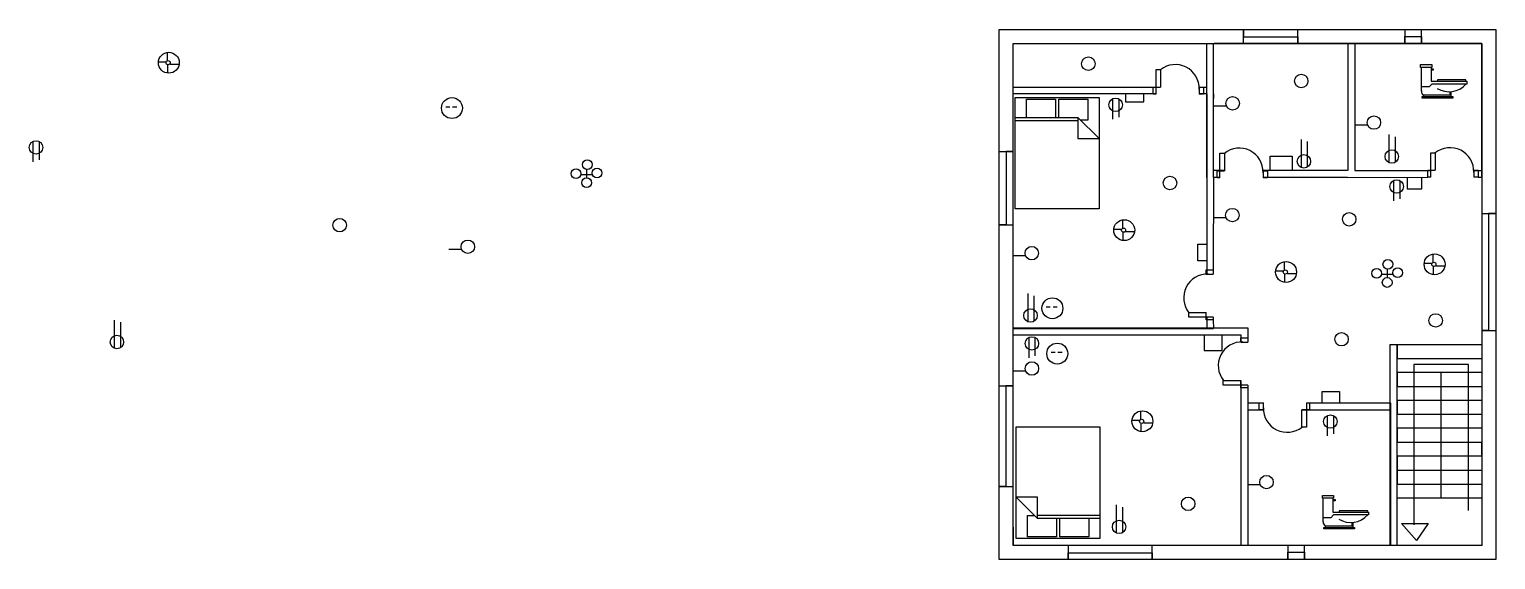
# Model space of a CAD drawing. Header units: inches. Extents: x 115 to 1166, y 66 to 446.
import ezdxf

# ---------------------------------------------------------------- set-up
doc = ezdxf.new("R2010")
doc.units = ezdxf.units.IN
doc.header["$MEASUREMENT"] = 0

# ---------------------------------------------------------------- blocks, each defined once
blk = doc.blocks.new('Toilet - side')
for p, q in [((0.5, 5), (0.5, 22)), ((7.5, 22), (7.5, 12)), ((7.5, 21), (9, 21)), ((9, 20), (7.5, 20)), ((7.5, 12), (33, 12)), ((9, 21), (9, 20)), ((32.5, 13), (12, 13)), ((12, 13), (12, 12)), ((32.5, 12), (32.5, 13)), ((33, 12), (33, 10)), ((6, 8), (0.5, 8)), ((22, 2), (2, 2)), ((2, 2), (2, 1)), ((8, 10), (6, 8)), ((33, 10), (8, 10)), ((21, 4.5), (21, 2)), ((22, 2), (22, 4.5)), ((22, 1), (22, 2))]:
    blk.add_line(p, q)
for points in [[(0, 22), (0, 24), (8, 24), (8, 22)], [(1, 0), (1, 1), (23, 1), (23, 0)]]:
    blk.add_lwpolyline(points, close=True)
for centre, radius, start, end in [((3.8, 4.8), 3.26, 175.6013, 237.5288), ((20.3, 20.7), 16.2, 238.1872, 318.7702)]:
    blk.add_arc(centre, radius, start, end)
blk = doc.blocks.new('Bed - Queen')
at = {"linetype": 'Continuous'}
for p, q in [((0, -80.00003), (0, 0)), ((0, 0), (59.99999, 0)), ((59.99999, 0), (59.99999, -80.00003)), ((7.99999, -1.2), (28.79998, -1.2)), ((7.99999, -14.4), (7.99999, -1.2)), ((28.79998, -1.2), (28.79998, -14.4)), ((31.19999, -1.2), (51.99999, -1.2)), ((31.19999, -14.4), (31.19999, -1.2)), ((51.99999, -1.2), (51.99999, -16.4)), ((0, -14.4), (44.8, -14.4)), ((44.8, -16.8), (0, -16.8)), ((59.99999, -29.6), (44.8, -14.4)), ((44.8, -14.4), (44.8, -29.6)), ((51.99999, -16.4), (46.79936, -16.4)), ((44.8, -29.6), (59.99999, -29.6)), ((59.99999, -80.00003), (0, -80.00003))]:
    blk.add_line(p, q, dxfattribs=at)

msp = doc.modelspace()

# ---------------------------------------------------------------- linework, layer by layer
for p, q in [((985.4, 435.5), (985.4, 445.5)), ((985.4, 445.5), (985.4, 440.5)), ((1024.4, 435.5), (1024.4, 445.5)), ((1101.2, 445.8), (1101.2, 435.8)), ((1113.2, 435.8), (1113.2, 445.8)), ((820.5, 435.8), (964.5, 435.8)), ((959.1, 339.7), (959.1, 435.7)), ((964.1, 339.7), (964.1, 435.7)), ((964.4, 436), (1060.4, 436)), ((985.4, 440.5), (988.4, 440.5)), ((988.4, 440.5), (1024.4, 440.5)), ((1024.4, 440.5), (1024.4, 435.5)), ((1156.3, 435.9), (1060.3, 435.9)), ((1156.3, 435.8), (1060.3, 435.8)), ((1060.3, 435.8), (1060.3, 344.8)), ((1060.4, 436), (1060.4, 344.8)), ((1065.4, 436), (1065.4, 344.8)), ((1101.2, 435.8), (1101.2, 440.8)), ((1101.2, 440.8), (1113.2, 440.8)), ((1113.2, 440.8), (1113.2, 435.8)), ((1156.3, 435.9), (1143.3, 435.9)), ((1156.4, 339.9), (1156.4, 435.9)), ((213, 422.5), (207.5, 422.5)), ((214, 423.5), (214, 429.5)), ((216, 421), (222.5, 421)), ((214, 420.5), (214, 414.5)), ((922.8, 399.4), (922.8, 417.1)), ((922.8, 417.1), (926.1, 417.1)), ((926.1, 417.1), (926.1, 404.5)), ((820.1, 404.6), (926.1, 404.6)), ((922.8, 399.8), (820.5, 399.8)), ((901, 400), (901, 394)), ((914, 394), (914, 399.5)), ((920.8, 404.5), (926.1, 404.5)), ((920.8, 399.5), (920.8, 404.5)), ((953.7, 404.6), (959.1, 404.6)), ((953.7, 404.5), (956.8, 404.5)), ((953.7, 404.5), (953.7, 399.5)), ((959.1, 399.8), (953.7, 399.8)), ((956.8, 404.5), (956.8, 399.5)), ((959.1, 399.6), (959.1, 270.5)), ((964.1, 399.6), (964.1, 396.3)), ((413.5, 390.5), (416.5, 390.5)), ((418.5, 390.5), (421.5, 390.5)), ((891.5, 396), (891.5, 381.5)), ((896, 396), (896, 383)), ((901, 394), (914, 394)), ((922.8, 399.5), (920.8, 399.5)), ((956.8, 399.5), (953.7, 399.5)), ((972.9, 390.9), (964.2, 390.9)), ((1074.1, 377.2), (1065.4, 377.2)), ((1090, 350.5), (1090, 370.5)), ((1094.5, 351), (1094.5, 369)), ((117.5, 365.5), (117.5, 351)), ((122, 365.5), (122, 352.5)), ((810.3, 358.3), (820.3, 358.3)), ((820.3, 358.3), (815.3, 358.3)), ((815.3, 358.3), (815.3, 353.8)), ((1027, 347), (1027, 367)), ((1031.5, 347.5), (1031.5, 365.5)), ((1119.7, 339.9), (1119.7, 357.5)), ((1119.7, 357.5), (1123, 357.5)), ((1123, 357.5), (1123, 344.9)), ((815.3, 353.8), (815.3, 305.8)), ((968.6, 339.6), (968.6, 357.2)), ((968.6, 357.2), (971.9, 357.2)), ((971.9, 357.2), (971.9, 344.6)), ((1004.7, 344.7), (1004.7, 355)), ((1004.7, 355), (1020.4, 355)), ((1020.4, 355), (1020.4, 345.1)), ((510.5, 342), (518.5, 342)), ((514.5, 346), (514.5, 339)), ((964.1, 339.7), (963.8, 273.6)), ((971.9, 344.7), (964.1, 344.7)), ((968.6, 339.7), (964.1, 339.7)), ((966.6, 344.6), (971.9, 344.6)), ((966.6, 339.6), (966.6, 344.6)), ((968.6, 339.6), (966.6, 339.6)), ((1060.1, 344.7), (999.5, 344.7)), ((999.5, 344.6), (1002.6, 344.6)), ((999.5, 344.6), (999.5, 339.6)), ((1060.1, 339.7), (999.5, 339.7)), ((1002.6, 339.6), (999.5, 339.6)), ((1002.6, 344.6), (1002.6, 339.6)), ((1060.1, 339.7), (1117.7, 339.9)), ((1060.3, 344.8), (1060.4, 344.8)), ((1065.4, 344.8), (1119.7, 344.8)), ((1093, 337.5), (1093, 323)), ((1097.5, 337.5), (1097.5, 324.5)), ((1102.8, 339.9), (1102.8, 331.5)), ((1113.4, 331.5), (1113.4, 339.8)), ((1117.7, 344.9), (1123, 344.9)), ((1117.7, 339.9), (1117.7, 344.9)), ((1119.7, 339.9), (1117.7, 339.9)), ((1150.6, 344.9), (1153.7, 344.9)), ((1150.6, 344.9), (1150.6, 339.9)), ((1150.6, 344.8), (1156.3, 344.8)), ((1153.7, 339.9), (1150.6, 339.9)), ((1153.7, 344.9), (1153.7, 339.9)), ((1153.7, 339.9), (1156.4, 339.9)), ((1102.8, 331.5), (1113.4, 331.5)), ((815.3, 305.8), (810.3, 305.8)), ((810.3, 305.8), (820.3, 305.8)), ((899, 303.5), (899, 309.5)), ((972.7, 310.9), (964, 310.9)), ((1156.1, 314), (1166.1, 314)), ((1166.1, 314), (1161.1, 314)), ((1161.1, 314), (1161.1, 230)), ((898, 302.5), (892.5, 302.5)), ((899, 300.5), (899, 294.5)), ((901, 301), (907.5, 301)), ((424.5, 288.2), (415.8, 288.2)), ((952.8, 279.9), (952.8, 291.9)), ((952.8, 291.9), (959.2, 291.9)), ((1121.5, 279), (1121.5, 285)), ((828.8, 283.5), (820.1, 283.5)), ((959.2, 279.9), (952.8, 279.9)), ((958.8, 270.5), (958.8, 273.6)), ((958.8, 273.6), (963.8, 273.6)), ((963.8, 273.6), (963.8, 270.5)), ((1015, 273.5), (1015, 279.5)), ((1088.5, 274.5), (1088.5, 267.5)), ((1120.5, 278), (1115, 278)), ((1121.5, 276), (1121.5, 270)), ((1123.5, 276.5), (1130, 276.5)), ((958.8, 270.5), (963.8, 270.5)), ((1014, 272.5), (1008.5, 272.5)), ((1015, 270.5), (1015, 264.5)), ((1017, 271), (1023.5, 271)), ((1084.5, 270.5), (1092.5, 270.5)), ((831, 236.5), (831, 256.5)), ((835.5, 237), (835.5, 255)), ((844, 247), (847, 247)), ((849, 247), (852, 247)), ((946.2, 239.6), (946.2, 242.9)), ((946.2, 242.9), (958.8, 242.9)), ((958.8, 237.6), (958.8, 242.9)), ((176, 217.5), (176, 237.5)), ((180.5, 218), (180.5, 236)), ((820.1, 231.6), (964.1, 231.6)), ((820.5, 232), (988.5, 232)), ((963.8, 239.6), (946.2, 239.6)), ((963.8, 237.6), (958.8, 237.6)), ((959.1, 239.6), (959.1, 231.6)), ((963.8, 239.6), (963.8, 237.6)), ((963.8, 237.6), (964.1, 231.6)), ((964.1, 232), (964.1, 231.6)), ((988.5, 232), (988.5, 221.8)), ((820.5, 227), (983.5, 227)), ((831.5, 225), (831.5, 210.5)), ((836, 225), (836, 212)), ((957.2, 227), (957.2, 215.7)), ((970.2, 215.7), (970.2, 227.3)), ((983.5, 227), (983.5, 221.8)), ((983.6, 221.8), (983.6, 224.9)), ((983.6, 224.9), (988.6, 224.9)), ((983.6, 221.8), (988.6, 221.8)), ((988.6, 224.9), (988.6, 221.8)), ((1161.1, 230), (1156.1, 230)), ((1156.1, 230), (1166.1, 230)), ((847.5, 214.5), (850.5, 214.5)), ((852.5, 214.5), (855.5, 214.5)), ((957.2, 215.7), (970.2, 215.7)), ((1090.7, 76), (1090.7, 220)), ((1090.7, 220), (1156.3, 220)), ((1095.7, 76), (1095.7, 220)), ((1095.7, 220), (1095.7, 215)), ((1095.7, 220), (1095.7, 210)), ((1095.7, 220), (1095.7, 210)), ((1156.3, 215.1), (1156.3, 210.1)), ((829, 200.9), (820.3, 200.9)), ((1095.7, 210), (1095.7, 210)), ((1095.7, 210), (1156.3, 210)), ((1156.3, 200), (1095.7, 200)), ((1095.7, 200), (1095.7, 190)), ((1146.8, 205.7), (1107.7, 205.7)), ((1107.7, 205.7), (1107.7, 90.8)), ((1127, 199.9), (1127, 110.6)), ((1146.8, 101.1), (1146.8, 205.7)), ((1156.3, 210), (1156.3, 200)), ((810.2, 190.3), (820.2, 190.3)), ((820.2, 190.3), (815.2, 190.3)), ((815.2, 190.3), (815.2, 118.3)), ((971, 190.9), (971, 194.2)), ((971, 194.2), (983.6, 194.2)), ((988.6, 190.9), (971, 190.9)), ((983.5, 194.2), (983.5, 76)), ((983.6, 188.9), (983.6, 194.2)), ((988.5, 190.9), (988.5, 76)), ((988.6, 190.9), (988.6, 188.9)), ((1095.7, 190), (1156.3, 190)), ((1156.3, 190), (1156.3, 180)), ((988.6, 188.9), (983.6, 188.9)), ((1041.9, 178.1), (1041.9, 186.3)), ((1041.9, 186.3), (1054.3, 186.3)), ((1054.3, 186.3), (1054.3, 178.1)), ((1156.3, 180), (1095.7, 180)), ((1095.7, 180), (1095.7, 170)), ((912, 166.5), (912, 172.5)), ((988.9, 178.2), (999.8, 178.2)), ((988.9, 173.2), (999.8, 173.2)), ((996.7, 173.2), (996.7, 178.2)), ((996.7, 178.2), (999.8, 178.2)), ((999.8, 173.2), (996.7, 173.2)), ((999.8, 173.3), (999.8, 178.2)), ((1027.4, 160.7), (1027.4, 173.3)), ((1027.4, 173.2), (1090.9, 173.2)), ((1032.7, 173.2), (1027.4, 173.2)), ((1030.7, 178.3), (1030.7, 160.7)), ((1030.7, 178.2), (1090.9, 178.2)), ((1030.7, 178.2), (1032.7, 178.2)), ((1032.7, 178.2), (1032.7, 173.2)), ((1045.5, 169), (1045.5, 154.5)), ((1050, 169), (1050, 156)), ((1090.9, 178.2), (1090.9, 76.2)), ((1095.7, 170), (1156.3, 170)), ((1156.3, 170), (1156.3, 160)), ((911, 165.5), (905.5, 165.5)), ((912, 163.5), (912, 157.5)), ((914, 164), (920.5, 164)), ((1030.7, 160.7), (1027.4, 160.7)), ((1156.3, 160), (1095.7, 160)), ((1095.7, 160), (1095.7, 150)), ((1095.7, 150), (1156.3, 150)), ((1156.3, 140), (1156.3, 150)), ((1156.3, 150), (1156.3, 140)), ((1156.3, 140), (1095.7, 140)), ((1095.7, 140), (1095.7, 130)), ((1095.7, 130), (1156.3, 130)), ((1095.7, 130), (1095.7, 120)), ((815.2, 118.3), (810.2, 118.3)), ((810.2, 118.3), (820.2, 118.3)), ((997.2, 119.5), (988.5, 119.5)), ((1095.7, 120), (1156.3, 120)), ((1156.3, 120), (1156.3, 110)), ((1156.3, 110), (1095.7, 110)), ((894.5, 85), (894.5, 105)), ((899, 85.5), (899, 103.5)), ((820.5, 76), (820.5, 89)), ((1098.8, 91.8), (1113.7, 91.8)), ((1109.6, 79.5), (1098.8, 91.8)), ((1098.8, 91.8), (1117.9, 91.8)), ((1117.9, 91.8), (1109.6, 79.5)), ((1117.9, 91.8), (1109.6, 79.5)), ((983.5, 76), (820.5, 76)), ((859.9, 75.8), (859.9, 65.8)), ((919.9, 65.8), (919.9, 75.8)), ((1017.3, 76.1), (1017.3, 66.1)), ((1029.3, 66.1), (1029.3, 76.1)), ((1156.7, 76), (1151.2, 76)), ((859.9, 65.8), (859.9, 70.8)), ((859.9, 70.8), (919.9, 70.8)), ((919.9, 70.8), (919.9, 65.8)), ((1017.3, 66.1), (1017.3, 71.1)), ((1017.3, 71.1), (1029.3, 71.1)), ((1029.3, 71.1), (1029.3, 66.1))]:
    msp.add_line(p, q)
msp.add_lwpolyline([(1166.3, 65.9), (810.3, 65.9), (810.3, 445.9), (1166.3, 445.9)], close=True)
msp.add_lwpolyline([(1156.3, 140), (1156.3, 75.9), (820.3, 75.9), (820.3, 435.9), (1156.3, 435.9), (1156.3, 150)])
for centre, radius in [((215, 422), 7.5), ((214.5, 422), 1.5), ((874.3, 421.3), 4.83), ((1026.9, 408.9), 4.83), ((418, 389.5), 7.5), ((893.8, 391.8), 4.83), ((977.7, 392.9), 4.83), ((1079, 379.1), 4.83), ((119.8, 361.3), 4.83), ((1091.8, 354.8), 4.83), ((515, 349), 3.5), ((1028.8, 351.3), 4.83), ((507, 342.5), 3.5), ((514.5, 336), 3.5), ((522, 343), 3.5), ((932.8, 335.8), 4.83), ((1095.3, 333.3), 4.83), ((977.5, 312.8), 4.83), ((337.5, 305.6), 4.83), ((900, 302), 7.5), ((1061.3, 309.8), 4.83), ((429.4, 290.1), 4.83), ((899.5, 302), 1.5), ((833.7, 285.5), 4.83), ((1122.5, 277.5), 7.5), ((1016, 272), 7.5), ((1015.5, 272), 1.5), ((1081, 271), 3.5), ((1089, 277.5), 3.5), ((1096, 271.5), 3.5), ((1122, 277.5), 1.5), ((1088.5, 264.5), 3.5), ((848.5, 246), 7.5), ((832.8, 240.8), 4.83), ((1123.3, 237.3), 4.83), ((177.8, 221.8), 4.83), ((833.8, 220.8), 4.83), ((852, 213.5), 7.5), ((1055.8, 223.8), 4.83), ((833.8, 202.8), 4.83), ((913, 165), 7.5), ((1047.8, 164.8), 4.83), ((912.5, 165), 1.5), ((1002, 121.4), 4.83), ((945.8, 105.8), 4.83), ((896.3, 89.3), 4.83)]:
    msp.add_circle(centre, radius)
for centre, start, end in [((936.7, 403.7), 357.9656, 128.847), ((982.5, 343.8), 357.9656, 128.847), ((1133.6, 344.1), 357.9656, 128.847), ((959.6, 253.5), 87.9656, 218.847), ((984.4, 204.9), 87.9656, 218.847), ((1016.8, 174.1), 177.9656, 308.847)]:
    msp.add_arc(centre, 17, start, end)

# ---------------------------------------------------------------- block references
for name, p in [('Toilet - side', (1112.5, 396.7)), ('Bed - Queen', (821.9, 397.2)), ('Toilet - side', (1042.1, 87.9))]:
    msp.add_blockref(name, p)
at = {"rotation": 180}
msp.add_blockref('Bed - Queen', (882.6, 81), dxfattribs=at)

doc.saveas('drawing.dxf')
